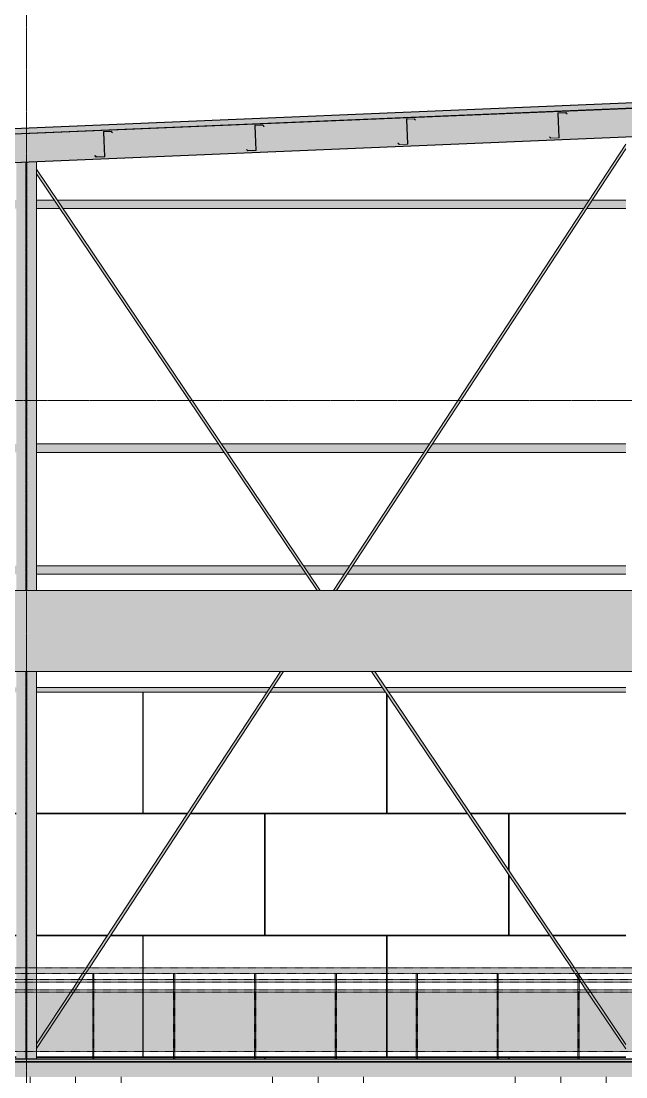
# Model space of a CAD drawing. Header units: inches. Extents: x -23445 to -32, y -314 to 853.
# Drawn here: x -8019.6 to -7780.3, y -6 to 411.9 of the extents above; entities that cross this region are included whole.
import ezdxf

# ---------------------------------------------------------------- set-up
doc = ezdxf.new("R2010")
doc.units = ezdxf.units.IN
doc.header["$MEASUREMENT"] = 0
for name, pattern in [('Dash 1_16_', [0.125, 0.0625, -0.0625]), ('Grid Line 1_2_', [0.875, 0.5, -0.125, 0.125, -0.125]), ('Hidden 1_8_', [0.1875, 0.125, -0.0625])]:
    doc.linetypes.add(name, pattern=pattern)
for name, color, linetype, lineweight in [('A-CLNG', 13, 'Continuous', 9), ('A-CLNG-PATT', 13, 'Continuous', 9), ('A-FLOR', 192, 'Continuous', 9), ('A-FLOR-HRAL', 11, 'Continuous', 9), ('A-FLOR-LEVL', 51, 'Continuous', 9), ('A-FLOR-PATT', 8, 'Continuous', 25), ('A-ROOF', 132, 'Continuous', 9), ('A-WALL-PATT', 111, 'Continuous', 25), ('C-TOPO', 7, 'Continuous', 9), ('I-WALL', 2, 'Continuous', 9), ('M-HVAC-DUCT', 70, 'Continuous', 9), ('S-BEAM', 12, 'Continuous', 9), ('S-COLS', 52, 'Continuous', 9), ('S-GRID', 1, 'Continuous', 9)]:
    doc.layers.add(name, color=color, linetype=linetype, lineweight=lineweight)
pattern_1 = [(45, (-21606.148, 72.082), (-19.007, 19.007), []), (45, (-21606.148, 100.882), (-19.007, 19.007), [])]

# ---------------------------------------------------------------- blocks, each defined once
blk = doc.blocks.new('Struct_Xcel_Sports Complex_rvt-4-Building Section - North_South looking West _ Fitness Center')
at = {"layer": 'A-FLOR-PATT', "lineweight": 9}
h = blk.add_hatch(dxfattribs=at)
h.set_pattern_fill('FP_51', style=0, pattern_type=2)
h.set_pattern_definition([(50, (-21606.15, 72.08), (55.0854, -4.8198), [5.76, -63.36]), (355, (-21606.15, 72.08), (-10.6557, 57.7685), [4.608, -50.688]), (100.451, (-21601.557, 71.68), (44.4295, 52.9487), [4.895, -53.848]), (46.184, (-21606.15, 87.44), (81.9644, -12.712), [8.64, -95.04]), (96.636, (-21599.32, 86.38), (71.7815, 74.8124), [7.343, -80.772]), (351.184, (-21606.15, 87.44), (71.782, 74.8124), [6.912, -76.032]), (21, (-21598.47, 83.6), (45.842, -30.9215), [5.76, -63.36]), (326, (-21598.47, 83.6), (18.687, 55.6915), [4.608, -50.688]), (71.451, (-21594.65, 81.025), (64.529, 24.77), [4.895, -53.848]), (37.5, (-21606.148, 72.082), (0.9339, 25.5668), [2.534, -47.539, 2.534, -48.922, -50.88]), (37.5, (-21606.148, 72.082), (0.9339, 25.5668), [-101.53, 2.534, -48.346]), (7.5, (-21606.148, 72.082), (20.20404, 30.2913), [2.534, -26.803, 2.534, -46.387, -19.392]), (7.5, (-21606.148, 72.082), (20.20404, 30.2913), [-78.259, 2.534, -16.858]), (327.5, (-21623.274, 72.082), (40.9978, -1.7324), [2.534, -16.666, 2.534, -57.37, -79.488]), (327.5, (-21623.274, 72.082), (40.9978, -1.7324), [-79.104, 2.534, -76.954]), (317.5, (-21630.954, 72.082), (44.7889, 7.6878), [2.534, -22.426, 2.534, -37.248, -56.448]), (317.5, (-21630.954, 72.082), (44.7889, 7.6878), [-64.742, 2.534, -53.914])])
h.paths.add_polyline_path([(-21132.3, -6), (-21132.3, 0), (-22790.8, 0), (-22790.8, -6), (-21136.06, -6)], flags=0)
at = {"layer": 'A-FLOR', "color": 250, "lineweight": 25}
blk.add_line((-21132.3, 0), (-22790.8, 0), dxfattribs=at)
blk = doc.blocks.new('W-Wide Flange-Column - B1_F-1528733-Building Section - North_South looking West _ Fitness Center')
at = {"layer": 'S-COLS', "linetype": 'Hidden 1_8_'}
for p, q in [((-21867.71, 356.17), (-21867.71, 186.5)), ((-21867.4, 186.5), (-21867.4, 356.19)), ((-21867.71, 154.5), (-21867.71, 37.11)), ((-21867.4, 37.1), (-21867.4, 154.5)), ((-21867.71, 37.04), (-21867.71, 36.94)), ((-21867.71, 36.87), (-21867.71, 36.62)), ((-21867.71, 36.51), (-21867.71, 35.32)), ((-21867.71, 35.28), (-21867.71, 35.04)), ((-21867.71, 34.88), (-21867.71, 32.5)), ((-21867.4, 36.93), (-21867.4, 37.04)), ((-21867.4, 36.59), (-21867.4, 36.87)), ((-21867.4, 36.41), (-21867.4, 36.54)), ((-21867.4, 35.31), (-21867.4, 36.32)), ((-21867.4, 35.04), (-21867.4, 35.3)), ((-21867.4, 32.5), (-21867.4, 34.88)), ((-21867.71, 32.5), (-21867.71, 31.5)), ((-21867.71, 31.5), (-21867.71, 28.5)), ((-21867.4, 31.5), (-21867.4, 32.5)), ((-21867.4, 28.5), (-21867.4, 31.5)), ((-21867.71, 28.5), (-21867.71, 4)), ((-21867.4, 4), (-21867.4, 28.5)), ((-21867.71, 4), (-21867.71, 1)), ((-21867.4, 1), (-21867.4, 4))]:
    blk.add_line(p, q, dxfattribs=at)
blk = doc.blocks.new('Girt_Z - 10_D-V117-Building Section - North_South looking West _ Fitness Center')
at = {"layer": 'S-BEAM', "lineweight": 15}
for p, q in [((-21657.21, 375.48), (-21656.81, 365.86)), ((-21656.69, 365.68), (-21657.1, 375.48)), ((-21654.09, 375.79), (-21657.03, 375.67)), ((-21657.03, 375.56), (-21654.14, 375.68)), ((-21654.14, 375.68), (-21653.67, 375.17)), ((-21653.59, 375.24), (-21654.09, 375.79)), ((-21653.67, 375.17), (-21653.59, 375.24)), ((-21660.49, 366.16), (-21660.57, 366.09)), ((-21660.57, 366.09), (-21660.06, 365.54)), ((-21660.02, 365.65), (-21660.49, 366.16)), ((-21660.06, 365.54), (-21656.69, 365.68)), ((-21656.88, 365.78), (-21660.02, 365.65))]:
    blk.add_line(p, q, dxfattribs=at)
for centre, radius, start, end in [((-21657.02, 375.48), 0.187, 92.3859, 182.3859), ((-21657.02, 375.48), 0.0782, 94.5087, 182.3859), ((-21656.89, 365.86), 0.0782, 275.4283, 2.3859)]:
    blk.add_arc(centre, radius, start, end, dxfattribs=at)
blk = doc.blocks.new('Girt_Z - 10_D-V118-Building Section - North_South looking West _ Fitness Center')
at = {"layer": 'S-BEAM'}
h = blk.add_hatch(dxfattribs=at)
h.set_pattern_fill('FP_45', color=256, style=0, pattern_type=2)
h.set_pattern_definition(pattern_1)
h.paths.add_polyline_path([(-21720.01, 363.04), (-21716.64, 363.18), (-21716.83, 363.28), (-21719.96, 363.15), (-21720.43, 363.67), (-21720.52, 363.59)], flags=0)
h.paths.add_polyline_path([(-21716.64, 363.18), (-21717.05, 372.98), (-21717.16, 372.98), (-21716.76, 363.36)], flags=0)
h.paths.add_polyline_path([(-21713.62, 372.67), (-21713.54, 372.74), (-21714.04, 373.3), (-21716.98, 373.17), (-21716.97, 373.06), (-21714.09, 373.19)], flags=0)
at = {"layer": 'S-BEAM', "lineweight": 15}
for p, q in [((-21717.16, 372.98), (-21716.76, 363.36)), ((-21716.64, 363.18), (-21717.05, 372.98)), ((-21714.04, 373.3), (-21716.98, 373.17)), ((-21716.97, 373.06), (-21714.09, 373.19)), ((-21714.09, 373.19), (-21713.62, 372.67)), ((-21713.54, 372.74), (-21714.04, 373.3)), ((-21713.62, 372.67), (-21713.54, 372.74)), ((-21720.43, 363.67), (-21720.52, 363.59)), ((-21719.96, 363.15), (-21720.43, 363.67)), ((-21720.52, 363.59), (-21720.01, 363.04)), ((-21720.01, 363.04), (-21716.64, 363.18)), ((-21716.83, 363.28), (-21719.96, 363.15))]:
    blk.add_line(p, q, dxfattribs=at)
for centre, radius, start, end in [((-21716.97, 372.99), 0.187, 92.3859, 182.3859), ((-21716.97, 372.99), 0.0782, 94.5087, 182.3859), ((-21716.83, 363.36), 0.0782, 275.4283, 2.3859)]:
    blk.add_arc(centre, radius, start, end, dxfattribs=at)
blk = doc.blocks.new('Girt_Z - 10_D-V119-Building Section - North_South looking West _ Fitness Center')
at = {"layer": 'S-BEAM', "lineweight": 15}
for p, q in [((-21777.1, 370.48), (-21776.7, 360.86)), ((-21776.59, 360.68), (-21776.99, 370.49)), ((-21773.99, 370.8), (-21776.92, 370.68)), ((-21776.92, 370.57), (-21774.04, 370.69)), ((-21774.04, 370.69), (-21773.56, 370.17)), ((-21773.48, 370.24), (-21773.99, 370.8)), ((-21773.56, 370.17), (-21773.48, 370.24)), ((-21780.38, 361.17), (-21780.46, 361.1)), ((-21780.46, 361.1), (-21779.96, 360.54)), ((-21779.91, 360.65), (-21780.38, 361.17)), ((-21779.96, 360.54), (-21776.59, 360.68)), ((-21776.77, 360.78), (-21779.91, 360.65))]:
    blk.add_line(p, q, dxfattribs=at)
for centre, radius, start, end in [((-21776.92, 370.49), 0.187, 92.3859, 182.3859), ((-21776.92, 370.49), 0.0782, 94.5087, 182.3859), ((-21776.78, 360.86), 0.0782, 275.4283, 2.3859)]:
    blk.add_arc(centre, radius, start, end, dxfattribs=at)
blk = doc.blocks.new('Girt_Z - 10_D-V120-Building Section - North_South looking West _ Fitness Center')
at = {"layer": 'S-BEAM'}
h = blk.add_hatch(dxfattribs=at)
h.set_pattern_fill('FP_45', color=256, style=0, pattern_type=2)
h.set_pattern_definition(pattern_1)
h.paths.add_polyline_path([(-21839.91, 358.04), (-21836.53, 358.18), (-21836.72, 358.29), (-21839.86, 358.15), (-21840.33, 358.67), (-21840.41, 358.6)], flags=0)
h.paths.add_polyline_path([(-21836.53, 358.18), (-21836.94, 367.99), (-21837.05, 367.98), (-21836.65, 358.37)], flags=0)
h.paths.add_polyline_path([(-21833.51, 367.67), (-21833.43, 367.75), (-21833.94, 368.3), (-21836.87, 368.18), (-21836.87, 368.07), (-21833.98, 368.19)], flags=0)
at = {"layer": 'S-BEAM', "lineweight": 15}
for p, q in [((-21837.05, 367.98), (-21836.65, 358.37)), ((-21836.53, 358.18), (-21836.94, 367.99)), ((-21833.94, 368.3), (-21836.87, 368.18)), ((-21836.87, 368.07), (-21833.98, 368.19)), ((-21833.98, 368.19), (-21833.51, 367.67)), ((-21833.43, 367.75), (-21833.94, 368.3)), ((-21833.51, 367.67), (-21833.43, 367.75)), ((-21840.33, 358.67), (-21840.41, 358.6)), ((-21840.41, 358.6), (-21839.91, 358.04)), ((-21839.86, 358.15), (-21840.33, 358.67)), ((-21839.91, 358.04), (-21836.53, 358.18)), ((-21836.72, 358.29), (-21839.86, 358.15))]:
    blk.add_line(p, q, dxfattribs=at)
for centre, radius, start, end in [((-21836.86, 367.99), 0.187, 92.3859, 182.3859), ((-21836.86, 367.99), 0.0782, 94.5087, 182.3859), ((-21836.73, 358.36), 0.0782, 275.4283, 2.3859)]:
    blk.add_arc(centre, radius, start, end, dxfattribs=at)
blk = doc.blocks.new('Railing - 2_ 8_-V147-Building Section - North_South looking West _ Fitness Center')
at = {"layer": 'A-FLOR-HRAL', "linetype": 'Dash 1_16_', "transparency": 33554432}
blk.add_hatch(color=256, dxfattribs=at).paths.add_polyline_path([(-21852.58, 4), (-21841.05, 4), (-21841.05, 27.5), (-21873.05, 27.5), (-21873.05, 4), (-21862.27, 4)], flags=0)
at = {"layer": 'A-FLOR-HRAL', "linetype": 'Dash 1_16_'}
for p, q in [((-21873.05, 4), (-21873.05, 27.5)), ((-21873.05, 27.5), (-21872.8, 27.5)), ((-21872.8, 27.5), (-21873.05, 27.5)), ((-21873.05, 27.5), (-21873.05, 4)), ((-21872.8, 27.5), (-21841.3, 27.5)), ((-21841.3, 27.5), (-21872.8, 27.5)), ((-21841.3, 27.5), (-21841.05, 27.5)), ((-21841.05, 27.5), (-21841.3, 27.5)), ((-21841.05, 27.5), (-21841.05, 4)), ((-21841.05, 4), (-21841.05, 27.5)), ((-21872.8, 4), (-21873.05, 4)), ((-21873.05, 4), (-21872.8, 4)), ((-21841.3, 4), (-21872.8, 4)), ((-21872.8, 4), (-21841.3, 4)), ((-21841.05, 4), (-21841.3, 4)), ((-21841.3, 4), (-21841.05, 4))]:
    blk.add_line(p, q, dxfattribs=at)
blk = doc.blocks.new('Railing - 2_ x 1_2_-V148-Building Section - North_South looking West _ Fitness Center')
at = {"layer": 'A-FLOR-HRAL', "linetype": 'Dash 1_16_', "transparency": 33554432}
blk.add_hatch(color=256, dxfattribs=at).paths.add_polyline_path([(-21841.3, 1), (-21840.8, 1), (-21840.8, 34.87), (-21841.3, 34.87), (-21841.3, 1.14)], flags=0)
at = {"layer": 'A-FLOR-HRAL', "linetype": 'Dash 1_16_'}
for p, q in [((-21841.3, 34.87), (-21841.3, 32.5)), ((-21840.8, 34.87), (-21841.3, 34.87)), ((-21841.3, 1), (-21841.3, 34.87)), ((-21841.3, 34.87), (-21840.8, 34.87)), ((-21840.8, 1), (-21840.8, 34.87)), ((-21840.8, 32.5), (-21840.8, 34.87)), ((-21841.3, 32.5), (-21841.3, 31.5)), ((-21841.3, 31.5), (-21841.3, 28.5)), ((-21840.8, 31.5), (-21840.8, 32.5)), ((-21840.8, 28.5), (-21840.8, 31.5)), ((-21841.3, 28.5), (-21841.3, 4)), ((-21840.8, 4), (-21840.8, 28.5)), ((-21841.3, 4), (-21841.3, 1)), ((-21840.8, 1), (-21840.8, 4))]:
    blk.add_line(p, q, dxfattribs=at)
blk = doc.blocks.new('Railing - 2_ 8_-V149-Building Section - North_South looking West _ Fitness Center')
at = {"layer": 'A-FLOR-HRAL', "linetype": 'Dash 1_16_', "transparency": 33554432}
blk.add_hatch(color=256, dxfattribs=at).paths.add_polyline_path([(-21841.05, 4), (-21809.05, 4), (-21809.05, 27.5), (-21841.05, 27.5), (-21841.05, 21.29)], flags=0)
at = {"layer": 'A-FLOR-HRAL', "linetype": 'Dash 1_16_'}
for p, q in [((-21841.05, 4), (-21841.05, 27.5)), ((-21841.05, 27.5), (-21840.8, 27.5)), ((-21840.8, 27.5), (-21841.05, 27.5)), ((-21841.05, 27.5), (-21841.05, 4)), ((-21840.8, 27.5), (-21809.3, 27.5)), ((-21809.3, 27.5), (-21840.8, 27.5)), ((-21809.3, 27.5), (-21809.05, 27.5)), ((-21809.05, 27.5), (-21809.3, 27.5)), ((-21809.05, 27.5), (-21809.05, 4)), ((-21809.05, 4), (-21809.05, 27.5)), ((-21840.8, 4), (-21841.05, 4)), ((-21841.05, 4), (-21840.8, 4)), ((-21809.3, 4), (-21840.8, 4)), ((-21840.8, 4), (-21809.3, 4)), ((-21809.05, 4), (-21809.3, 4)), ((-21809.3, 4), (-21809.05, 4))]:
    blk.add_line(p, q, dxfattribs=at)
blk = doc.blocks.new('Railing - 2_ 8_-V150-Building Section - North_South looking West _ Fitness Center')
at = {"layer": 'A-FLOR-HRAL', "linetype": 'Dash 1_16_', "transparency": 33554432}
blk.add_hatch(color=256, dxfattribs=at).paths.add_polyline_path([(-21745.3, 4), (-21745.05, 4), (-21745.05, 27.5), (-21777.05, 27.5), (-21777.05, 4), (-21776.8, 4)], flags=0)
at = {"layer": 'A-FLOR-HRAL', "linetype": 'Dash 1_16_'}
for p, q in [((-21777.05, 4), (-21777.05, 27.5)), ((-21777.05, 27.5), (-21776.8, 27.5)), ((-21776.8, 27.5), (-21777.05, 27.5)), ((-21777.05, 27.5), (-21777.05, 4)), ((-21776.8, 27.5), (-21745.3, 27.5)), ((-21745.3, 27.5), (-21776.8, 27.5)), ((-21745.3, 27.5), (-21745.05, 27.5)), ((-21745.05, 27.5), (-21745.3, 27.5)), ((-21745.05, 27.5), (-21745.05, 4)), ((-21745.05, 4), (-21745.05, 27.5)), ((-21776.8, 4), (-21777.05, 4)), ((-21777.05, 4), (-21776.8, 4)), ((-21745.3, 4), (-21776.8, 4)), ((-21776.8, 4), (-21745.3, 4)), ((-21745.05, 4), (-21745.3, 4)), ((-21745.3, 4), (-21745.05, 4))]:
    blk.add_line(p, q, dxfattribs=at)
blk = doc.blocks.new('Railing - 2_ x 1_2_-V151-Building Section - North_South looking West _ Fitness Center')
at = {"layer": 'A-FLOR-HRAL', "linetype": 'Dash 1_16_', "transparency": 33554432}
blk.add_hatch(color=256, dxfattribs=at).paths.add_polyline_path([(-21744.8, 1), (-21744.8, 34.87), (-21745.3, 34.87), (-21745.3, 1)], flags=0)
at = {"layer": 'A-FLOR-HRAL', "linetype": 'Dash 1_16_'}
for p, q in [((-21745.3, 34.87), (-21745.3, 32.5)), ((-21744.8, 34.87), (-21745.3, 34.87)), ((-21745.3, 1), (-21745.3, 34.87)), ((-21745.3, 34.87), (-21744.8, 34.87)), ((-21744.8, 1), (-21744.8, 34.87)), ((-21744.8, 32.5), (-21744.8, 34.87)), ((-21745.3, 32.5), (-21745.3, 31.5)), ((-21745.3, 31.5), (-21745.3, 28.5)), ((-21744.8, 31.5), (-21744.8, 32.5)), ((-21744.8, 28.5), (-21744.8, 31.5)), ((-21745.3, 28.5), (-21745.3, 4)), ((-21744.8, 4), (-21744.8, 28.5)), ((-21745.3, 4), (-21745.3, 1)), ((-21744.8, 1), (-21744.8, 4))]:
    blk.add_line(p, q, dxfattribs=at)
blk = doc.blocks.new('Railing - 2_ x 1_2_-V152-Building Section - North_South looking West _ Fitness Center')
at = {"layer": 'A-FLOR-HRAL', "linetype": 'Dash 1_16_', "transparency": 33554432}
blk.add_hatch(color=256, dxfattribs=at).paths.add_polyline_path([(-21680.8, 1), (-21680.8, 34.87), (-21681.3, 34.87), (-21681.3, 1)], flags=0)
at = {"layer": 'A-FLOR-HRAL', "linetype": 'Dash 1_16_'}
for p, q in [((-21681.3, 34.87), (-21681.3, 32.5)), ((-21680.8, 34.87), (-21681.3, 34.87)), ((-21681.3, 1), (-21681.3, 34.87)), ((-21681.3, 34.87), (-21680.8, 34.87)), ((-21680.8, 1), (-21680.8, 34.87)), ((-21680.8, 32.5), (-21680.8, 34.87)), ((-21681.3, 32.5), (-21681.3, 31.5)), ((-21681.3, 31.5), (-21681.3, 28.5)), ((-21680.8, 31.5), (-21680.8, 32.5)), ((-21680.8, 28.5), (-21680.8, 31.5)), ((-21681.3, 28.5), (-21681.3, 4)), ((-21680.8, 4), (-21680.8, 28.5)), ((-21681.3, 4), (-21681.3, 1)), ((-21680.8, 1), (-21680.8, 4))]:
    blk.add_line(p, q, dxfattribs=at)
blk = doc.blocks.new('Railing - 2_ 8_-V145-Building Section - North_South looking West _ Fitness Center')
at = {"layer": 'A-FLOR-HRAL', "linetype": 'Dash 1_16_', "transparency": 33554432}
blk.add_hatch(color=256, dxfattribs=at).paths.add_polyline_path([(-21873.3, 4), (-21873.05, 4), (-21873.05, 27.5), (-21905.05, 27.5), (-21905.05, 4), (-21904.8, 4)], flags=0)
at = {"layer": 'A-FLOR-HRAL', "linetype": 'Dash 1_16_'}
for p, q in [((-21905.05, 4), (-21905.05, 27.5)), ((-21905.05, 27.5), (-21904.8, 27.5)), ((-21904.8, 27.5), (-21905.05, 27.5)), ((-21905.05, 27.5), (-21905.05, 4)), ((-21904.8, 27.5), (-21873.3, 27.5)), ((-21873.3, 27.5), (-21904.8, 27.5)), ((-21873.3, 27.5), (-21873.05, 27.5)), ((-21873.05, 27.5), (-21873.3, 27.5)), ((-21873.05, 27.5), (-21873.05, 4)), ((-21873.05, 4), (-21873.05, 27.5)), ((-21904.8, 4), (-21905.05, 4)), ((-21905.05, 4), (-21904.8, 4)), ((-21873.3, 4), (-21904.8, 4)), ((-21904.8, 4), (-21873.3, 4)), ((-21873.05, 4), (-21873.3, 4)), ((-21873.3, 4), (-21873.05, 4))]:
    blk.add_line(p, q, dxfattribs=at)
blk = doc.blocks.new('Railing - 2_ x 1_2_-V146-Building Section - North_South looking West _ Fitness Center')
at = {"layer": 'A-FLOR-HRAL', "linetype": 'Dash 1_16_', "transparency": 33554432}
blk.add_hatch(color=256, dxfattribs=at).paths.add_polyline_path([(-21872.8, 1), (-21872.8, 34.87), (-21873.3, 34.87), (-21873.3, 1)], flags=0)
at = {"layer": 'A-FLOR-HRAL', "linetype": 'Dash 1_16_'}
for p, q in [((-21873.3, 34.87), (-21873.3, 32.5)), ((-21872.8, 34.87), (-21873.3, 34.87)), ((-21873.3, 1), (-21873.3, 34.87)), ((-21873.3, 34.87), (-21872.8, 34.87)), ((-21872.8, 1), (-21872.8, 34.87)), ((-21872.8, 32.5), (-21872.8, 34.87)), ((-21873.3, 32.5), (-21873.3, 31.5)), ((-21873.3, 31.5), (-21873.3, 28.5)), ((-21872.8, 31.5), (-21872.8, 32.5)), ((-21872.8, 28.5), (-21872.8, 31.5)), ((-21873.3, 28.5), (-21873.3, 4)), ((-21872.8, 4), (-21872.8, 28.5)), ((-21873.3, 4), (-21873.3, 1)), ((-21872.8, 1), (-21872.8, 4))]:
    blk.add_line(p, q, dxfattribs=at)
blk = doc.blocks.new('Railing - Railing-939582-Building Section - North_South looking West _ Fitness Center')
at = {"layer": 'A-FLOR-HRAL', "linetype": 'Dash 1_16_', "transparency": 33554432}
for points in [[(-21902.19, 36), (-21584.05, 36), (-21584.05, 37.12), (-21661.26, 37.12), (-21721.93, 37.12), (-21765.44, 37.12), (-21845.45, 37.12), (-21906.05, 37.07), (-21906.05, 36)], [(-21584.8, 31.5), (-21584.05, 31.5), (-21584.05, 32.5), (-21906.05, 32.5), (-21906.05, 31.5), (-21585.3, 31.5)], [(-21584.8, 27.5), (-21584.05, 27.5), (-21584.05, 28.5), (-21906.05, 28.5), (-21906.05, 27.5), (-21585.3, 27.5)]]:
    blk.add_hatch(color=256, dxfattribs=at).paths.add_polyline_path(points, flags=0)
h = blk.add_hatch(color=256, dxfattribs=at)
h.paths.add_polyline_path([(-21795.37, 34.88), (-21758.07, 34.88), (-21707.34, 34.89), (-21694.74, 34.88), (-21584.05, 34.97), (-21584.05, 36), (-21906.05, 36), (-21906.05, 34.88), (-21828.84, 34.88), (-21799.11, 34.88)], flags=0)
h.paths.add_polyline_path([(-21862.27, 35.3), (-21862.27, 35.3), (-21862.99, 35.52)], flags=0)
at = {"layer": 'A-FLOR-HRAL', "linetype": 'Dash 1_16_'}
for p, q in [((-21584.05, 37.12), (-21906.05, 37.12)), ((-21906.05, 34.88), (-21584.05, 34.88)), ((-21872.8, 32.5), (-21841.3, 32.5)), ((-21841.3, 32.5), (-21872.8, 32.5)), ((-21841.3, 31.5), (-21872.8, 31.5)), ((-21841.3, 31.5), (-21872.8, 31.5)), ((-21841.3, 32.5), (-21840.8, 32.5)), ((-21840.8, 32.5), (-21841.3, 32.5)), ((-21840.8, 31.5), (-21841.3, 31.5)), ((-21840.8, 31.5), (-21841.3, 31.5)), ((-21840.8, 32.5), (-21809.3, 32.5)), ((-21809.3, 32.5), (-21840.8, 32.5)), ((-21809.3, 31.5), (-21840.8, 31.5)), ((-21809.3, 31.5), (-21840.8, 31.5)), ((-21809.3, 32.5), (-21808.8, 32.5)), ((-21808.8, 32.5), (-21809.3, 32.5)), ((-21808.8, 31.5), (-21809.3, 31.5)), ((-21808.8, 31.5), (-21809.3, 31.5)), ((-21808.8, 32.5), (-21777.3, 32.5)), ((-21777.3, 32.5), (-21808.8, 32.5)), ((-21777.3, 31.5), (-21808.8, 31.5)), ((-21777.3, 31.5), (-21808.8, 31.5)), ((-21777.3, 32.5), (-21776.8, 32.5)), ((-21776.8, 32.5), (-21777.3, 32.5)), ((-21776.8, 31.5), (-21777.3, 31.5)), ((-21776.8, 31.5), (-21777.3, 31.5)), ((-21776.8, 32.5), (-21745.3, 32.5)), ((-21745.3, 32.5), (-21776.8, 32.5)), ((-21745.3, 31.5), (-21776.8, 31.5)), ((-21745.3, 31.5), (-21776.8, 31.5)), ((-21745.3, 32.5), (-21744.8, 32.5)), ((-21744.8, 32.5), (-21745.3, 32.5)), ((-21744.8, 31.5), (-21745.3, 31.5)), ((-21744.8, 31.5), (-21745.3, 31.5)), ((-21744.8, 32.5), (-21713.3, 32.5)), ((-21713.3, 32.5), (-21744.8, 32.5)), ((-21713.3, 31.5), (-21744.8, 31.5)), ((-21713.3, 31.5), (-21744.8, 31.5)), ((-21713.3, 32.5), (-21712.8, 32.5)), ((-21712.8, 32.5), (-21713.3, 32.5)), ((-21712.8, 31.5), (-21713.3, 31.5)), ((-21712.8, 31.5), (-21713.3, 31.5)), ((-21712.8, 32.5), (-21681.3, 32.5)), ((-21681.3, 32.5), (-21712.8, 32.5)), ((-21681.3, 31.5), (-21712.8, 31.5)), ((-21681.3, 31.5), (-21712.8, 31.5)), ((-21681.3, 32.5), (-21680.8, 32.5)), ((-21680.8, 32.5), (-21681.3, 32.5)), ((-21680.8, 31.5), (-21681.3, 31.5)), ((-21680.8, 31.5), (-21681.3, 31.5)), ((-21680.8, 32.5), (-21649.3, 32.5)), ((-21649.3, 32.5), (-21680.8, 32.5)), ((-21649.3, 31.5), (-21680.8, 31.5)), ((-21649.3, 31.5), (-21680.8, 31.5)), ((-21649.25, 32.5), (-21648.8, 32.5)), ((-21648.8, 32.5), (-21649.25, 32.5)), ((-21648.8, 31.5), (-21649.25, 31.5)), ((-21648.8, 31.5), (-21649.25, 31.5)), ((-21648.8, 32.5), (-21617.3, 32.5)), ((-21617.3, 32.5), (-21648.8, 32.5)), ((-21617.3, 31.5), (-21648.8, 31.5)), ((-21617.3, 31.5), (-21648.8, 31.5)), ((-21872.8, 28.5), (-21841.3, 28.5)), ((-21841.3, 28.5), (-21872.8, 28.5)), ((-21841.3, 27.5), (-21872.8, 27.5)), ((-21841.3, 27.5), (-21872.8, 27.5)), ((-21841.3, 28.5), (-21840.8, 28.5)), ((-21840.8, 28.5), (-21841.3, 28.5)), ((-21840.8, 27.5), (-21841.3, 27.5)), ((-21840.8, 27.5), (-21841.3, 27.5)), ((-21840.8, 28.5), (-21809.3, 28.5)), ((-21809.3, 28.5), (-21840.8, 28.5)), ((-21809.3, 27.5), (-21840.8, 27.5)), ((-21809.3, 27.5), (-21840.8, 27.5)), ((-21809.3, 28.5), (-21808.8, 28.5)), ((-21808.8, 28.5), (-21809.3, 28.5)), ((-21808.8, 27.5), (-21809.3, 27.5)), ((-21808.8, 27.5), (-21809.3, 27.5)), ((-21808.8, 28.5), (-21777.3, 28.5)), ((-21777.3, 28.5), (-21808.8, 28.5)), ((-21777.3, 27.5), (-21808.8, 27.5)), ((-21777.3, 27.5), (-21808.8, 27.5)), ((-21777.3, 28.5), (-21776.8, 28.5)), ((-21776.8, 28.5), (-21777.3, 28.5)), ((-21776.8, 27.5), (-21777.3, 27.5)), ((-21776.8, 27.5), (-21777.3, 27.5)), ((-21776.8, 28.5), (-21745.3, 28.5)), ((-21745.3, 28.5), (-21776.8, 28.5)), ((-21745.3, 27.5), (-21776.8, 27.5)), ((-21745.3, 27.5), (-21776.8, 27.5)), ((-21745.3, 28.5), (-21744.8, 28.5)), ((-21744.8, 28.5), (-21745.3, 28.5)), ((-21744.8, 27.5), (-21745.3, 27.5)), ((-21744.8, 27.5), (-21745.3, 27.5)), ((-21744.8, 28.5), (-21713.3, 28.5)), ((-21713.3, 28.5), (-21744.8, 28.5)), ((-21713.3, 27.5), (-21744.8, 27.5)), ((-21713.3, 27.5), (-21744.8, 27.5)), ((-21713.3, 28.5), (-21712.8, 28.5)), ((-21712.8, 28.5), (-21713.3, 28.5)), ((-21712.8, 27.5), (-21713.3, 27.5)), ((-21712.8, 27.5), (-21713.3, 27.5)), ((-21712.8, 28.5), (-21681.3, 28.5)), ((-21681.3, 28.5), (-21712.8, 28.5)), ((-21681.3, 27.5), (-21712.8, 27.5)), ((-21681.3, 27.5), (-21712.8, 27.5)), ((-21681.3, 28.5), (-21680.8, 28.5)), ((-21680.8, 28.5), (-21681.3, 28.5)), ((-21680.8, 27.5), (-21681.3, 27.5)), ((-21680.8, 27.5), (-21681.3, 27.5)), ((-21680.8, 28.5), (-21649.3, 28.5)), ((-21649.3, 28.5), (-21680.8, 28.5)), ((-21649.3, 27.5), (-21680.8, 27.5)), ((-21649.3, 27.5), (-21680.8, 27.5)), ((-21649.3, 28.5), (-21648.8, 28.5)), ((-21648.8, 28.5), (-21649.3, 28.5)), ((-21648.8, 27.5), (-21649.3, 27.5)), ((-21648.8, 27.5), (-21649.3, 27.5)), ((-21648.8, 28.5), (-21617.3, 28.5)), ((-21617.3, 28.5), (-21648.8, 28.5)), ((-21617.3, 27.5), (-21648.8, 27.5)), ((-21617.3, 27.5), (-21648.8, 27.5))]:
    blk.add_line(p, q, dxfattribs=at)
for name, p in [('Railing - 2_ x 1_2_-V148-Building Section - North_South looking West _ Fitness Center', (0, 0)), ('Railing - 2_ x 1_2_-V148-Building Section - North_South looking West _ Fitness Center', (32, 0)), ('Railing - 2_ x 1_2_-V148-Building Section - North_South looking West _ Fitness Center', (64, 0)), ('Railing - 2_ x 1_2_-V151-Building Section - North_South looking West _ Fitness Center', (0, 0)), ('Railing - 2_ x 1_2_-V151-Building Section - North_South looking West _ Fitness Center', (32, 0)), ('Railing - 2_ x 1_2_-V152-Building Section - North_South looking West _ Fitness Center', (0, 0)), ('Railing - 2_ x 1_2_-V146-Building Section - North_South looking West _ Fitness Center', (224, 0)), ('Railing - 2_ 8_-V147-Building Section - North_South looking West _ Fitness Center', (0, 0)), ('Railing - 2_ 8_-V149-Building Section - North_South looking West _ Fitness Center', (0, 0)), ('Railing - 2_ 8_-V149-Building Section - North_South looking West _ Fitness Center', (32, 0)), ('Railing - 2_ 8_-V150-Building Section - North_South looking West _ Fitness Center', (0, 0)), ('Railing - 2_ 8_-V150-Building Section - North_South looking West _ Fitness Center', (32, 0)), ('Railing - 2_ 8_-V149-Building Section - North_South looking West _ Fitness Center', (128, 0)), ('Railing - 2_ 8_-V145-Building Section - North_South looking West _ Fitness Center', (224, 0)), ('Railing - 2_ 8_-V149-Building Section - North_South looking West _ Fitness Center', (192, 0))]:
    blk.add_blockref(name, p)
blk = doc.blocks.new('Girt_C - 10_D-1401751-Building Section - North_South looking West _ Fitness Center')
at = {"layer": 'S-BEAM'}
h = blk.add_hatch(color=256, dxfattribs=at)
h.paths.add_polyline_path([(-21772.45, 146.25), (-21772.38, 146.25), (-21771.17, 148.19), (-21863.55, 148.19), (-21863.55, 146.25), (-21772.45, 146.25)], flags=0)
h.paths.add_polyline_path([(-22346.4, 146.25), (-22336.07, 146.25), (-22334.43, 147.75), (-22334, 148.19), (-22347.3, 148.19), (-22347.3, 146.25)], flags=0)
h.paths.add_polyline_path([(-21146.8, 146.25), (-21146.8, 148.19), (-21381.05, 148.19), (-21381.05, 146.25), (-21155.42, 146.25)], flags=0)
h.paths.add_polyline_path([(-22287.11, 146.25), (-22112.8, 146.25), (-22112.8, 148.19), (-22288.74, 148.19), (-22290.68, 146.25), (-22287.29, 146.25)], flags=0)
h.paths.add_polyline_path([(-21389.05, 146.25), (-21389.05, 148.19), (-21622.3, 148.19), (-21622.3, 146.25), (-21407.18, 146.25)], flags=0)
h.paths.add_polyline_path([(-22104.8, 146.25), (-21871.55, 146.25), (-21871.55, 148.19), (-22104.8, 148.19), (-22104.8, 147.24)], flags=0)
h.paths.add_polyline_path([(-21630.3, 146.25), (-21630.3, 148.19), (-21725.47, 148.19), (-21724.09, 146.25), (-21639.56, 146.25)], flags=0)
h.paths.add_polyline_path([(-21725.37, 146.25), (-21725.37, 146.25), (-21726.73, 148.19), (-21769.91, 148.19), (-21771.18, 146.25), (-21725.42, 146.25)], flags=0)
for p, q in [((-21771.1, 148.19), (-21863.55, 148.19)), ((-21726.66, 148.19), (-21769.92, 148.19)), ((-21630.3, 148.19), (-21725.48, 148.19))]:
    blk.add_line(p, q, dxfattribs=at)
blk = doc.blocks.new('Girt_Z - 10_D-1255199-Building Section - North_South looking West _ Fitness Center')
at = {"layer": 'S-BEAM'}
h = blk.add_hatch(color=256, dxfattribs=at)
h.paths.add_polyline_path([(-21146.8, 192.94), (-21146.8, 196.31), (-21381.05, 196.31), (-21381.05, 192.94), (-21174.79, 192.94)], flags=0)
h.paths.add_polyline_path([(-21742.31, 192.94), (-21741.8, 192.94), (-21739.65, 196.31), (-21757.83, 196.26), (-21755.55, 192.94), (-21746.07, 192.94)], flags=0)
h.paths.add_polyline_path([(-21736.69, 192.94), (-21630.3, 192.94), (-21630.3, 196.31), (-21738.4, 196.31), (-21740.56, 192.94)], flags=0)
h.paths.add_polyline_path([(-21389.05, 192.94), (-21389.05, 196.31), (-21622.3, 196.31), (-21622.3, 192.94), (-21407.18, 192.94)], flags=0)
h.paths.add_polyline_path([(-21863.55, 192.94), (-21756.8, 192.94), (-21759.12, 196.31), (-21863.55, 196.31)], flags=0)
h.paths.add_polyline_path([(-21871.55, 192.94), (-21871.55, 196.31), (-22104.8, 196.31), (-22104.8, 192.94), (-21871.95, 192.94)], flags=0)
h.paths.add_polyline_path([(-22112.8, 192.94), (-22112.8, 196.31), (-22347.3, 196.31), (-22347.3, 192.94), (-22123.7, 192.94)], flags=0)
for p, q in [((-21863.55, 196.31), (-21759.06, 196.31)), ((-21863.55, 192.94), (-21756.79, 192.94)), ((-21757.88, 196.31), (-21739.58, 196.31)), ((-21755.6, 192.94), (-21741.79, 192.94)), ((-21740.62, 192.94), (-21630.3, 192.94)), ((-21738.41, 196.31), (-21630.3, 196.31))]:
    blk.add_line(p, q, dxfattribs=at)
blk = doc.blocks.new('Girt_Z - 10_D-1254871-Building Section - North_South looking West _ Fitness Center')
at = {"layer": 'S-BEAM'}
h = blk.add_hatch(color=256, dxfattribs=at)
h.paths.add_polyline_path([(-21709.01, 241.19), (-21630.3, 241.19), (-21630.3, 244.56), (-21706.8, 244.56)], flags=0)
h.paths.add_polyline_path([(-21146.8, 241.19), (-21146.8, 244.56), (-21381.05, 244.56), (-21381.05, 241.19), (-21174.79, 241.19)], flags=0)
h.paths.add_polyline_path([(-21710.41, 241.19), (-21710.21, 241.19), (-21708.01, 244.56), (-21790.35, 244.56), (-21788.07, 241.19), (-21717.02, 241.19)], flags=0)
h.paths.add_polyline_path([(-21389.05, 241.19), (-21389.05, 244.56), (-21622.3, 244.56), (-21622.3, 241.19), (-21407.18, 241.19)], flags=0)
h.paths.add_polyline_path([(-21833.22, 241.19), (-21789.28, 241.19), (-21791.56, 244.56), (-21863.55, 244.56), (-21863.55, 241.19)], flags=0)
h.paths.add_polyline_path([(-21871.55, 241.19), (-21871.55, 244.56), (-22104.8, 244.56), (-22104.8, 241.19), (-21871.95, 241.19)], flags=0)
h.paths.add_polyline_path([(-22112.8, 241.19), (-22112.8, 244.56), (-22347.3, 244.56), (-22347.3, 241.19), (-22259.26, 241.19)], flags=0)
for p, q in [((-21863.55, 244.56), (-21791.53, 244.56)), ((-21790.36, 244.56), (-21707.97, 244.56)), ((-21706.82, 244.56), (-21630.3, 244.56)), ((-21863.55, 241.19), (-21789.26, 241.19)), ((-21788.09, 241.19), (-21710.18, 241.19)), ((-21709.03, 241.19), (-21630.3, 241.19))]:
    blk.add_line(p, q, dxfattribs=at)
blk = doc.blocks.new('Girt_Z - 10_D-1249026-Building Section - North_South looking West _ Fitness Center')
at = {"layer": 'S-BEAM'}
h = blk.add_hatch(color=256, dxfattribs=at)
h.paths.add_polyline_path([(-21146.8, 337.69), (-21146.8, 341.06), (-21381.05, 341.06), (-21381.05, 337.69), (-21174.79, 337.69)], flags=0)
h.paths.add_polyline_path([(-22104.8, 337.69), (-21871.55, 337.69), (-21871.55, 341.06), (-22104.8, 341.06)], flags=0)
h.paths.add_polyline_path([(-21389.05, 337.69), (-21389.05, 341.06), (-21622.3, 341.06), (-21622.3, 337.69), (-21407.18, 337.69)], flags=0)
h.paths.add_polyline_path([(-21863.55, 337.69), (-21854.25, 337.69), (-21856.52, 341.06), (-21863.55, 341.06)], flags=0)
h.paths.add_polyline_path([(-21630.3, 337.69), (-21630.3, 341.06), (-21643.61, 341.06), (-21645.73, 337.69), (-21639.56, 337.69)], flags=0)
h.paths.add_polyline_path([(-21852.81, 337.69), (-21647.01, 337.69), (-21644.89, 341.06), (-21855.32, 341.06), (-21853.04, 337.69), (-21852.84, 337.69)], flags=0)
for p, q in [((-21863.55, 341.06), (-21856.52, 341.06)), ((-21855.32, 341.06), (-21644.8, 341.06)), ((-21643.61, 341.06), (-21630.3, 341.06)), ((-21863.55, 337.69), (-21854.25, 337.69)), ((-21853.05, 337.69), (-21647.01, 337.69)), ((-21645.82, 337.69), (-21630.3, 337.69))]:
    blk.add_line(p, q, dxfattribs=at)
blk = doc.blocks.new('Round Bar - 1_-1251515-Building Section - North_South looking West _ Fitness Center')
at = {"layer": 'S-BEAM'}
h = blk.add_hatch(color=256, dxfattribs=at)
h.paths.add_polyline_path([(-21630.3, 5.94), (-21630.3, 6.84), (-21729.78, 154.5), (-21730.32, 154.5), (-21633.85, 11.22)], flags=0)
h.paths.add_polyline_path([(-21751.27, 186.5), (-21751.26, 186.5), (-21863.55, 353.17), (-21863.55, 352.4), (-21751.77, 186.5), (-21751.27, 186.5)], flags=0)
h = blk.add_hatch(color=256, dxfattribs=at)
h.paths.add_polyline_path([(-21630.3, 5.05), (-21630.3, 5.94), (-21730.36, 154.5), (-21730.92, 154.5), (-21634.46, 11.22)], flags=0)
h.paths.add_polyline_path([(-21752.46, 186.5), (-21751.86, 186.5), (-21863.55, 352.25), (-21863.55, 351.51), (-21753.17, 187.55)], flags=0)
for p, q in [((-21751.26, 186.5), (-21863.55, 353.3)), ((-21863.55, 351.51), (-21752.46, 186.5)), ((-21730.92, 154.5), (-21651.89, 37.11)), ((-21650.69, 37.12), (-21729.71, 154.5)), ((-21651.81, 36.99), (-21651.43, 36.43)), ((-21651.42, 36.41), (-21650.92, 35.67)), ((-21650.88, 35.61), (-21650.74, 35.4)), ((-21650.67, 35.3), (-21650.52, 35.08)), ((-21650.57, 36.94), (-21650.65, 37.06)), ((-21650.42, 36.71), (-21650.54, 36.89)), ((-21650.4, 34.89), (-21649.3, 33.27)), ((-21650.23, 36.43), (-21650.38, 36.65)), ((-21649.94, 36), (-21650.18, 36.37)), ((-21649.5, 35.35), (-21649.9, 35.94)), ((-21649.33, 35.1), (-21649.47, 35.3)), ((-21649.25, 34.97), (-21649.31, 35.07)), ((-21648.8, 34.32), (-21649.18, 34.87)), ((-21647.58, 32.5), (-21648.8, 34.32)), ((-21649.25, 33.18), (-21648.8, 32.53)), ((-21648.79, 32.5), (-21648.11, 31.5)), ((-21648.11, 31.5), (-21646.09, 28.5)), ((-21646.91, 31.5), (-21647.58, 32.5)), ((-21644.89, 28.5), (-21646.91, 31.5)), ((-21646.09, 28.5), (-21630.3, 5.05)), ((-21630.3, 6.84), (-21644.89, 28.5))]:
    blk.add_line(p, q, dxfattribs=at)
blk = doc.blocks.new('Round Bar - 1_-1251605-Building Section - North_South looking West _ Fitness Center')
at = {"layer": 'S-BEAM'}
h = blk.add_hatch(color=256, dxfattribs=at)
h.paths.add_polyline_path([(-21863.55, 6.11), (-21766.41, 154.5), (-21766.97, 154.5), (-21863.55, 6.89), (-21863.55, 6.12)], flags=0)
h.paths.add_polyline_path([(-21745.97, 186.5), (-21745.42, 186.5), (-21630.3, 362.44), (-21630.3, 363.2), (-21745.97, 186.5)], flags=0)
h = blk.add_hatch(color=256, dxfattribs=at)
h.paths.add_polyline_path([(-21863.55, 5.2), (-21765.85, 154.5), (-21766.38, 154.5), (-21863.55, 6.09), (-21863.55, 5.2)], flags=0)
h.paths.add_polyline_path([(-21744.87, 186.5), (-21744.82, 186.5), (-21630.3, 361.51), (-21630.3, 362.29), (-21745.33, 186.5), (-21744.87, 186.5)], flags=0)
for p, q in [((-21630.3, 363.2), (-21746.02, 186.5)), ((-21744.82, 186.5), (-21630.3, 361.38)), ((-21766.97, 154.5), (-21843.84, 37.12)), ((-21842.64, 37.12), (-21765.78, 154.5)), ((-21845.31, 34.88), (-21846.87, 32.5)), ((-21845.67, 32.5), (-21844.12, 34.88)), ((-21845.22, 35.02), (-21845.27, 34.93)), ((-21845.12, 35.17), (-21845.2, 35.05)), ((-21844.33, 36.38), (-21845.03, 35.3)), ((-21844.06, 36.79), (-21844.31, 36.41)), ((-21843.89, 37.05), (-21844.03, 36.84)), ((-21843.99, 35.06), (-21843.88, 35.23)), ((-21843.83, 35.32), (-21843.16, 36.33)), ((-21843.11, 36.41), (-21843.04, 36.53)), ((-21843, 36.58), (-21842.9, 36.73)), ((-21842.88, 36.76), (-21842.72, 37)), ((-21847.52, 31.5), (-21849.49, 28.5)), ((-21848.29, 28.5), (-21846.33, 31.5)), ((-21846.87, 32.5), (-21847.52, 31.5)), ((-21846.33, 31.5), (-21845.67, 32.5)), ((-21863.55, 5.2), (-21848.29, 28.5)), ((-21849.49, 28.5), (-21863.55, 7.02))]:
    blk.add_line(p, q, dxfattribs=at)

msp = doc.modelspace()

# ---------------------------------------------------------------- hatches: boundary and pattern name
at = {"layer": 'A-CLNG-PATT'}
h = msp.add_hatch(dxfattribs=at)
h.set_pattern_fill('FP_43', color=256, style=0, pattern_type=2)
h.set_pattern_definition([(161.57, (-21605.188, 73.042), (-7.6802237, -0.0009796), [0, -54.643, 6.067, 0]), (18.43, (-21607.108, 73.042), (-7.6802237, 0.0009796), [0, -54.643, 6.067, 0]), (108.43, (-21605.188, 73.042), (3.8382953, -19.20136532), [18.211, -42.499]), (71.57, (-21607.108, 73.042), (3.8382953, 19.20136532), [18.211, -42.499])])
h.paths.add_polyline_path([(-8520.68, 335.22), (-7285.06, 386.7), (-7285.06, 397.96), (-8520.68, 346.48), (-8520.68, 343.72)], flags=0)
at = {"layer": 'A-FLOR'}
msp.add_hatch(color=256, dxfattribs=at).paths.add_polyline_path([(-7460.73, 0), (-7460.73, 1), (-8329.38, 1), (-8329.38, 0), (-7479.72, 0)], flags=0)
at = {"layer": 'A-ROOF'}
msp.add_hatch(color=256, dxfattribs=at).paths.add_polyline_path([(-8583.1, 343.95), (-7270.46, 398.65), (-7270.46, 400.65), (-8583.1, 345.96)], flags=0)
at = {"layer": 'A-WALL-PATT', "lineweight": 9}
h = msp.add_hatch(dxfattribs=at)
h.set_pattern_fill('FP_50', color=256, style=0, pattern_type=2)
h.set_pattern_definition([(90, (-21385.18, -673.75), (-193, -193), [48, -145]), (180, (-21385.18, -673.75), (-2e-14, -193), [96.25, -96.75]), (270, (-21481.43, -625.75), (-193, -193), [48, -145]), (180, (-21385.18, -625.75), (-2e-14, -193), [96.25, -96.75]), (270, (-21481.68, -625.75), (-193, -193), [48, -145]), (180, (-21481.68, -625.75), (-2e-14, -193), [96.25, -96.75]), (90, (-21577.93, -673.75), (-193, -193), [48, -145]), (180, (-21481.68, -673.75), (-2e-14, -193), [96.25, -96.75]), (90, (-21433.18, -625.5), (-193, -193), [48, -145]), (180, (-21384.93, -625.5), (-2e-14, -193), [48.25, -144.75]), (180, (-21384.93, -577.5), (-2e-14, -193), [48.25, -144.75]), (90, (-21529.68, -625.5), (-193, -193), [48, -145]), (180, (-21433.43, -625.5), (-2e-14, -193), [96.25, -96.75]), (270, (-21433.43, -577.5), (-193, -193), [48, -145]), (180, (-21433.43, -577.5), (-2e-14, -193), [96.25, -96.75]), (180, (-21529.93, -625.5), (-2e-14, -193), [48, -145]), (270, (-21529.93, -577.5), (-193, -193), [48, -145]), (180, (-21529.93, -577.5), (-2e-14, -193), [48, -145]), (90, (-21385.18, -577.25), (-193, -193), [48, -145]), (180, (-21385.18, -577.25), (-2e-14, -193), [96.25, -96.75]), (270, (-21481.43, -529.25), (-193, -193), [48, -145]), (180, (-21385.18, -529.25), (-2e-14, -193), [96.25, -96.75]), (270, (-21481.68, -529.25), (-193, -193), [48, -145]), (180, (-21481.68, -529.25), (-2e-14, -193), [96.25, -96.75]), (270, (-21577.93, -529.25), (-193, -193), [48, -145]), (180, (-21481.68, -577.25), (-2e-14, -193), [96.25, -96.75]), (90, (-21433.18, -529), (-193, -193), [48, -145]), (180, (-21384.93, -529), (-2e-14, -193), [48.25, -144.75]), (180, (-21384.93, -481), (-2e-14, -193), [48.25, -144.75]), (90, (-21529.68, -529), (-193, -193), [48, -145]), (180, (-21433.43, -529), (-2e-14, -193), [96.25, -96.75]), (270, (-21433.43, -481), (-193, -193), [48, -145]), (180, (-21433.43, -481), (-2e-14, -193), [96.25, -96.75]), (180, (-21529.93, -529), (-2e-14, -193), [48, -145]), (270, (-21529.93, -481), (-193, -193), [48, -145]), (180, (-21529.93, -481), (-2e-14, -193), [48, -145])])
h.paths.add_polyline_path([(-8426.56, 0), (-8329.38, 0), (-8329.38, 1), (-8262.81, 1), (-8262.81, 146.25), (-8440.68, 146.25), (-8463.18, 123.82), (-8466, 121.27), (-8470.52, 118.02), (-8474.55, 115.7), (-8478.07, 114.03), (-8482.5, 112.45), (-8487.79, 111.2), (-8491.73, 110.61), (-8497.31, 110.3), (-8497.31, 98.25), (-8426.56, 98.25), (-8426.56, 61.6)], flags=0)
h.paths.add_polyline_path([(-8254.34, 1), (-8021.56, 1), (-8021.56, 146.25), (-8254.81, 146.25), (-8254.81, 1)], flags=0)
h.paths.add_polyline_path([(-7789.57, 1), (-7780.31, 1), (-7780.31, 5.05), (-7875.44, 146.25), (-7921.19, 146.25), (-8013.56, 5.2), (-8013.56, 1), (-7798.74, 1)], flags=0)
h.paths.add_polyline_path([(-7772.31, 1), (-7679.43, 1), (-7679.43, 146.25), (-7772.31, 146.25), (-7772.31, 1.14)], flags=0)
h.paths.add_polyline_path([(-7780.31, 6.84), (-7780.31, 146.25), (-7874.17, 146.25), (-7783.26, 11.22)], flags=0)
h.paths.add_polyline_path([(-8013.56, 7.02), (-7922.46, 146.25), (-8013.56, 146.25), (-8013.56, 7.62)], flags=0)
h.paths.add_polyline_path([(-8229.11, 34.89), (-8229.11, 34.89), (-8226.25, 34.89)], flags=0)
h.paths.add_polyline_path([(-8279.71, 35.22), (-8279.71, 35.22), (-8279.22, 35.22)], flags=0)
h.paths.add_polyline_path([(-8278.26, 35.22), (-8278.26, 35.22), (-8278, 35.22)], flags=0)
h.paths.add_polyline_path([(-7728.56, 35.24), (-7728.06, 35.24), (-7725.81, 35.24)], flags=0)
h.paths.add_polyline_path([(-8497.31, 142.38), (-8496.41, 142.38), (-8493.49, 142.68), (-8491.02, 143.36), (-8488.88, 144.3), (-8486.72, 145.7), (-8486.08, 146.25), (-8497.31, 146.25), (-8497.31, 142.46)], flags=0)
at = {"layer": 'C-TOPO'}
h = msp.add_hatch(dxfattribs=at)
h.set_pattern_fill('FP_42', color=256, style=0, pattern_type=2)
h.set_pattern_definition([(0, (-21606.15, 72.08), (48, 48), [48, -48]), (0, (-21606.15, 90.08), (48, 48), [48, -48]), (0, (-21606.15, 108.08), (48, 48), [48, -48]), (90, (-21600.15, 114.08), (-48, 48), [48, -48]), (90, (-21582.15, 114.08), (-48, 48), [48, -48]), (90, (-21564.15, 114.08), (-48, 48), [48, -48])])
h.paths.add_polyline_path([(-9028.96, -99.62), (-7274.95, -99.62), (-7274.95, -48), (-7287.31, -48), (-7287.31, -36), (-7282.31, -36), (-7282.31, -6), (-8940.81, -6), (-8940.81, -36), (-8935.81, -36), (-8935.81, -48), (-8953.81, -48), (-8953.81, -36), (-8950.81, -36), (-8950.81, 0), (-9183.88, 0), (-9183.88, -99.62), (-9032.8, -99.62)], flags=0)
at = {"layer": 'M-HVAC-DUCT', "lineweight": 5}
for points in [[(-8409.26, 170.5), (-7369.93, 170.5), (-7369.93, 186.5), (-8425.8, 186.5), (-8425.8, 170.5)], [(-8423.79, 154.5), (-7369.93, 154.5), (-7369.93, 170.5), (-8425.8, 170.5), (-8425.8, 154.5)]]:
    msp.add_hatch(color=256, dxfattribs=at).paths.add_polyline_path(points, flags=0)
at = {"layer": 'S-COLS', "lineweight": 5}
h = msp.add_hatch(color=256, dxfattribs=at)
h.paths.add_polyline_path([(-8013.56, 1), (-8013.56, 154.5), (-8021.56, 154.5), (-8021.56, 1), (-8017.11, 1)], flags=0)
h.paths.add_polyline_path([(-8021.56, 186.5), (-8013.56, 186.5), (-8013.56, 356.35), (-8021.56, 356.01), (-8021.56, 192.58)], flags=0)

# ---------------------------------------------------------------- linework, layer by layer
at = {"layer": 'A-CLNG', "lineweight": 25}
for p, q in [((-7285.06, 397.96), (-8520.68, 346.48)), ((-8520.68, 335.22), (-7285.06, 386.7))]:
    msp.add_line(p, q, dxfattribs=at)
at = {"layer": 'A-FLOR', "lineweight": 25}
for p, q in [((-7460.73, 1), (-8329.38, 1)), ((-8329.38, 0), (-7460.73, 0))]:
    msp.add_line(p, q, dxfattribs=at)
at = {"layer": 'A-FLOR-LEVL', "linetype": 'Grid Line 1_2_'}
for p, q in [((-9377.38, 261.75), (-6327.09, 261.75)), ((-9377.38, 0), (-6327.09, 0))]:
    msp.add_line(p, q, dxfattribs=at)
at = {"layer": 'A-ROOF', "lineweight": 25}
for p, q in [((-7270.46, 400.65), (-8583.1, 345.96)), ((-8583.1, 343.95), (-7270.46, 398.65))]:
    msp.add_line(p, q, dxfattribs=at)
at = {"layer": 'I-WALL'}
for p, q in [((-7922.37, 146.25), (-8013.56, 146.25)), ((-7875.36, 146.25), (-7921.2, 146.25)), ((-7780.31, 146.25), (-7874.18, 146.25))]:
    msp.add_line(p, q, dxfattribs=at)
at = {"layer": 'M-HVAC-DUCT'}
for p, q in [((-7369.93, 186.5), (-8425.8, 186.5)), ((-8425.8, 154.5), (-7369.93, 154.5))]:
    msp.add_line(p, q, dxfattribs=at)
at = {"layer": 'S-COLS'}
for p, q in [((-8013.56, 356.35), (-8013.56, 186.5)), ((-8013.56, 154.5), (-8013.56, 37.12)), ((-8013.56, 37.01), (-8013.56, 36.41)), ((-8013.56, 36.3), (-8013.56, 35.64)), ((-8013.56, 35.57), (-8013.56, 34.9)), ((-8013.56, 34.9), (-8013.56, 32.5)), ((-8013.56, 32.5), (-8013.56, 31.5)), ((-8013.56, 31.5), (-8013.56, 28.5)), ((-8013.56, 28.5), (-8013.56, 4)), ((-8013.56, 4), (-8013.56, 1))]:
    msp.add_line(p, q, dxfattribs=at)
at = {"layer": 'S-GRID', "linetype": 'Grid Line 1_2_'}
msp.add_line((-8017.56, -293.04), (-8017.56, 738.66), dxfattribs=at)
msp.add_line((-8017.56, -293.04), (-8017.56, 738.66), dxfattribs=at)

# ---------------------------------------------------------------- block references
at = {"color": 90, "lineweight": 5}
msp.add_blockref('Struct_Xcel_Sports Complex_rvt-4-Building Section - North_South looking West _ Fitness Center', (13850, 0), dxfattribs=at)
at = {"layer": 'A-FLOR-HRAL', "linetype": 'Dash 1_16_'}
msp.add_blockref('Railing - Railing-939582-Building Section - North_South looking West _ Fitness Center', (13850, 0), dxfattribs=at)
at = {"layer": 'S-BEAM'}
for name in ['Girt_Z - 10_D-V118-Building Section - North_South looking West _ Fitness Center', 'Girt_Z - 10_D-V117-Building Section - North_South looking West _ Fitness Center', 'Girt_Z - 10_D-V120-Building Section - North_South looking West _ Fitness Center', 'Girt_Z - 10_D-V119-Building Section - North_South looking West _ Fitness Center', 'Round Bar - 1_-1251605-Building Section - North_South looking West _ Fitness Center', 'Round Bar - 1_-1251515-Building Section - North_South looking West _ Fitness Center', 'Girt_Z - 10_D-1249026-Building Section - North_South looking West _ Fitness Center', 'Girt_Z - 10_D-1254871-Building Section - North_South looking West _ Fitness Center', 'Girt_Z - 10_D-1255199-Building Section - North_South looking West _ Fitness Center', 'Girt_C - 10_D-1401751-Building Section - North_South looking West _ Fitness Center']:
    msp.add_blockref(name, (13850, 0), dxfattribs=at)
at = {"layer": 'S-COLS', "linetype": 'Hidden 1_8_'}
msp.add_blockref('W-Wide Flange-Column - B1_F-1528733-Building Section - North_South looking West _ Fitness Center', (13850, 0), dxfattribs=at)

doc.saveas('drawing.dxf')
